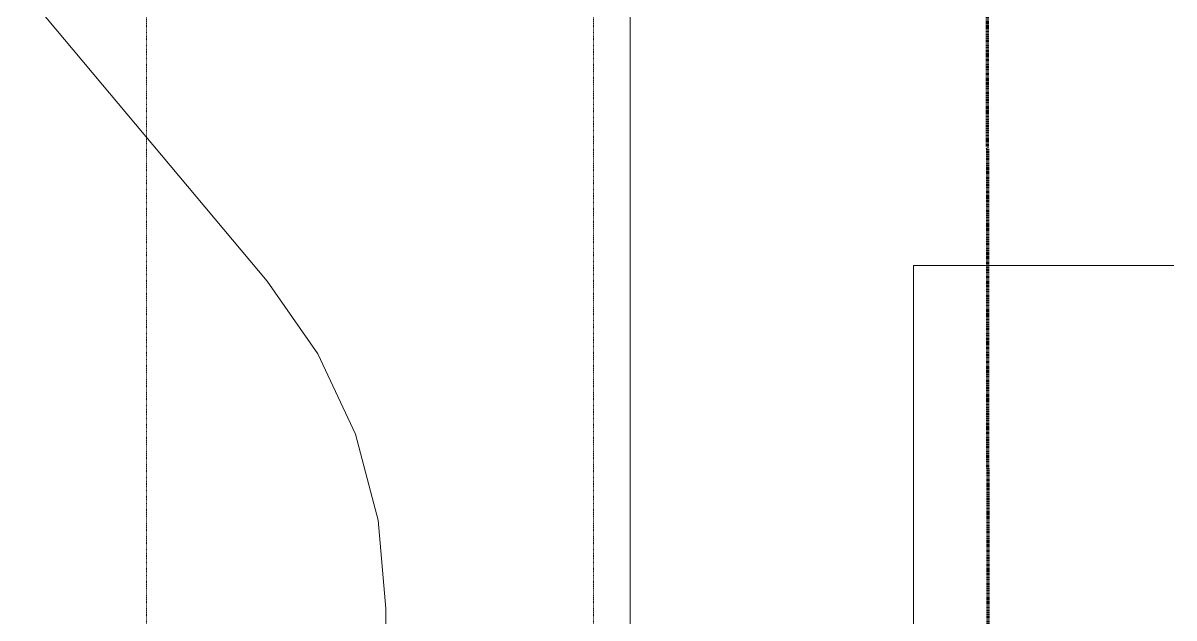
# Model space of a CAD drawing. Header units: inches. Extents: x -4830 to -242, y 9551 to 12925.
# Drawn here: x -4192.7 to -3949.1, y 11224.3 to 11350.3 of the extents above; entities that cross this region are included whole.
import ezdxf

# ---------------------------------------------------------------- set-up
doc = ezdxf.new("R2010")
doc.units = ezdxf.units.IN
doc.header["$MEASUREMENT"] = 0
doc.linetypes.add('Aligning Line 1_8_', pattern=[0.25, 0.125, -0.125])
doc.linetypes.add('Double Dash 3_8_', pattern=[1, 0.375, -0.125, 0.125, -0.125, 0.125, -0.125])
for name, color, linetype, lineweight in [('0-1', 7, 'Continuous', 5), ('C-PROP-LINE', 91, 'Double Dash 3_8_', 70), ('C-TOPO', 7, 'Continuous', 9), ('G-ANNO-SYMB', 111, 'Aligning Line 1_8_', 9), ('G-ANNO-SYMB-1', 147, 'Aligning Line 1_8_', 9)]:
    doc.layers.add(name, color=color, linetype=linetype, lineweight=lineweight)

# ---------------------------------------------------------------- blocks, each defined once
blk = doc.blocks.new('CTR  - Topography_rvt-1-FLOOR PLAN - 2ND FLOOR')
at = {"layer": 'C-TOPO'}
for p, q in [((-4064.23, 11245.43), (-4064.23, 11476.2)), ((-4064.23, 11476.2), (-4064.23, 11245.43)), ((-4192.73, 11357.35), (-4141.08, 11295.65)), ((-4141.08, 11295.65), (-4192.73, 11357.35)), ((-3965.52, 11298.99), (-4004.23, 11298.99)), ((-4004.23, 11298.99), (-4004.23, 11242.03)), ((-4004.23, 11242.03), (-4004.23, 11298.99)), ((-4004.23, 11298.99), (-3965.52, 11298.99)), ((-3949.12, 11298.99), (-3965.52, 11298.99)), ((-3965.52, 11298.99), (-3949.12, 11298.99)), ((-4141.08, 11295.65), (-4130.32, 11280.24)), ((-4130.32, 11280.24), (-4141.08, 11295.65)), ((-4130.32, 11280.24), (-4122.39, 11263.2)), ((-4122.39, 11263.2), (-4130.32, 11280.24)), ((-4122.39, 11263.2), (-4118.46, 11248.5)), ((-4118.46, 11248.5), (-4122.39, 11263.2)), ((-4118.46, 11248.5), (-4117.54, 11245.05)), ((-4117.54, 11245.05), (-4118.46, 11248.5)), ((-4117.54, 11245.05), (-4115.91, 11226.33)), ((-4115.91, 11226.33), (-4117.54, 11245.05)), ((-4064.23, 11124.4), (-4064.23, 11245.43)), ((-4064.23, 11245.43), (-4064.23, 11124.4)), ((-4004.23, 11242.03), (-4004.23, 11104.3)), ((-4004.23, 11104.3), (-4004.23, 11242.03)), ((-4115.91, 11226.33), (-4115.91, 11141.71)), ((-4115.91, 11141.71), (-4115.91, 11226.33))]:
    blk.add_line(p, q, dxfattribs=at)
blk = doc.blocks.new('CTR - 1st Phase - Common Walls_rvt-1-FLOOR PLAN - 2ND FLOOR')
at = {"layer": 'G-ANNO-SYMB-1'}
blk.add_line((-4166.61, 9706.24), (-4166.61, 12428.12), dxfattribs=at)
blk = doc.blocks.new('Family - ___-1878357-FLOOR PLAN - 2ND FLOOR')
at = {"layer": 'C-PROP-LINE'}
blk.add_line((-3989.61, 12268.69), (-3987.01, 9767.34), dxfattribs=at)

msp = doc.modelspace()

# ---------------------------------------------------------------- linework, layer by layer
at = {"layer": 'G-ANNO-SYMB'}
msp.add_line((-4071.9645, 9706.2403), (-4071.9645, 12461.7313), dxfattribs=at)

# ---------------------------------------------------------------- block references
at = {"layer": '0-1'}
for name in ['CTR  - Topography_rvt-1-FLOOR PLAN - 2ND FLOOR', 'CTR - 1st Phase - Common Walls_rvt-1-FLOOR PLAN - 2ND FLOOR']:
    msp.add_blockref(name, (0, 0), dxfattribs=at)
at = {"layer": 'C-PROP-LINE'}
msp.add_blockref('Family - ___-1878357-FLOOR PLAN - 2ND FLOOR', (0, 0), dxfattribs=at)

doc.saveas('drawing.dxf')
